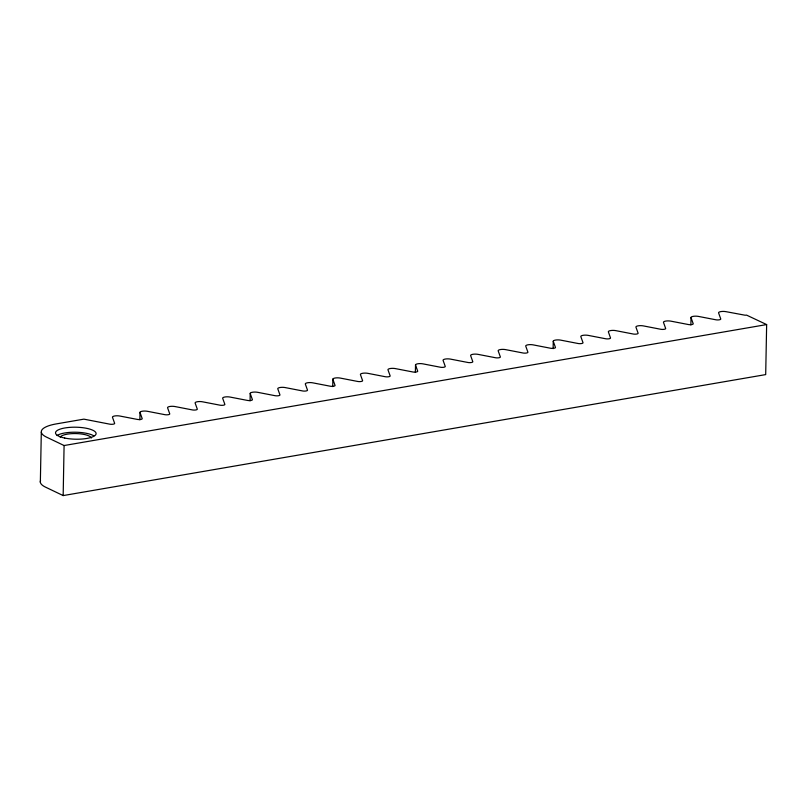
<?xml version="1.0" encoding="UTF-8"?>
<svg xmlns="http://www.w3.org/2000/svg" width="807" height="807" viewBox="0 0 807 807"><rect width="100%" height="100%" fill="white"/><g stroke="black" fill="none" stroke-linecap="round" stroke-linejoin="round"><path stroke-width="1.21" d="M40.35 482.253L41.308 432.229M63.168 495.579L64.086 445.535L46.453 437.091A32.734 9.684 1.1 0 1 56.339 423.897L83.888 419.146L109.702 424.149A3.278 0.968 1.1 0 0 113.151 424.189A3.278 0.968 1.1 0 0 114.634 423.302L112.486 417.31A4.913 1.453 1.1 0 1 114.715 415.968A4.913 1.453 1.1 0 1 119.87 416.039L137.261 419.398A3.278 0.968 1.1 0 0 140.7 419.448A3.278 0.968 1.1 0 0 142.183 418.551L140.035 412.569A4.913 1.453 1.1 0 1 142.264 411.227A4.913 1.453 1.1 0 1 147.429 411.298L164.81 414.657A3.278 0.968 1.1 0 0 168.249 414.697A3.278 0.968 1.1 0 0 169.732 413.809L167.584 407.817A4.913 1.453 1.1 0 1 169.813 406.486A4.913 1.453 1.1 0 1 174.978 406.546L192.359 409.916A3.278 0.968 1.1 0 0 195.798 409.956A3.278 0.968 1.1 0 0 197.291 409.068L195.133 403.076A4.913 1.453 1.1 0 1 197.362 401.735A4.913 1.453 1.1 0 1 202.527 401.805L219.907 405.164A3.278 0.968 1.1 0 0 223.347 405.215A3.278 0.968 1.1 0 0 224.84 404.317L222.682 398.335A4.913 1.453 1.1 0 1 224.911 396.994A4.913 1.453 1.1 0 1 230.076 397.064L247.456 400.423A3.278 0.968 1.1 0 0 250.896 400.464A3.278 0.968 1.1 0 0 252.389 399.576L250.231 393.594A4.913 1.453 1.1 0 1 252.47 392.252A4.913 1.453 1.1 0 1 257.625 392.313L275.005 395.682A3.278 0.968 1.1 0 0 278.455 395.723A3.278 0.968 1.1 0 0 279.938 394.835L277.79 388.843A4.913 1.453 1.1 0 1 280.019 387.511A4.913 1.453 1.1 0 1 285.174 387.572L302.564 390.941A3.278 0.968 1.1 0 0 306.004 390.981A3.278 0.968 1.1 0 0 307.487 390.084L305.339 384.102A4.913 1.453 1.1 0 1 307.568 382.76A4.913 1.453 1.1 0 1 312.733 382.831L330.113 386.19A3.278 0.968 1.1 0 0 333.553 386.24A3.278 0.968 1.1 0 0 335.036 385.343L332.887 379.361A4.913 1.453 1.1 0 1 335.117 378.019A4.913 1.453 1.1 0 1 340.282 378.08L357.662 381.449A3.278 0.968 1.1 0 0 361.102 381.489A3.278 0.968 1.1 0 0 362.585 380.601L360.436 374.609A4.913 1.453 1.1 0 1 362.666 373.278A4.913 1.453 1.1 0 1 367.831 373.338L385.211 376.708A3.278 0.968 1.1 0 0 388.651 376.748A3.278 0.968 1.1 0 0 390.144 375.86L387.985 369.868A4.913 1.453 1.1 0 1 390.215 368.527A4.913 1.453 1.1 0 1 395.38 368.597L412.76 371.956A3.278 0.968 1.1 0 0 416.2 372.007A3.278 0.968 1.1 0 0 417.693 371.109L415.534 365.127A4.913 1.453 1.1 0 1 417.774 363.786A4.913 1.453 1.1 0 1 422.929 363.856L440.309 367.215A3.278 0.968 1.1 0 0 443.759 367.256A3.278 0.968 1.1 0 0 445.242 366.368L443.083 360.376A4.913 1.453 1.1 0 1 445.323 359.044A4.913 1.453 1.1 0 1 450.477 359.105L467.868 362.474A3.278 0.968 1.1 0 0 471.308 362.514A3.278 0.968 1.1 0 0 472.791 361.627L470.642 355.635A4.913 1.453 1.1 0 1 472.872 354.293A4.913 1.453 1.1 0 1 478.026 354.364L495.417 357.723A3.278 0.968 1.1 0 0 498.857 357.773A3.278 0.968 1.1 0 0 500.34 356.876L498.191 350.894A4.913 1.453 1.1 0 1 500.421 349.552A4.913 1.453 1.1 0 1 505.586 349.623L522.966 352.982A3.278 0.968 1.1 0 0 526.406 353.022A3.278 0.968 1.1 0 0 527.889 352.134L525.74 346.142A4.913 1.453 1.1 0 1 527.97 344.811A4.913 1.453 1.1 0 1 533.134 344.871L550.515 348.241A3.278 0.968 1.1 0 0 553.955 348.281A3.278 0.968 1.1 0 0 555.448 347.393L553.289 341.401A4.913 1.453 1.1 0 1 555.519 340.07A4.913 1.453 1.1 0 1 560.683 340.13L578.064 343.5A3.278 0.968 1.1 0 0 581.504 343.54A3.278 0.968 1.1 0 0 582.997 342.642L580.838 336.66A4.913 1.453 1.1 0 1 583.068 335.319A4.913 1.453 1.1 0 1 588.232 335.389L605.613 338.748A3.278 0.968 1.1 0 0 610.556 338.062L608.387 331.919A4.913 1.453 1.1 0 1 610.627 330.577A4.913 1.453 1.1 0 1 615.781 330.638L633.172 334.007A3.278 0.968 1.1 0 0 636.612 334.048A3.278 0.968 1.1 0 0 638.095 333.16L635.946 327.168A4.913 1.453 1.1 0 1 638.176 325.836A4.913 1.453 1.1 0 1 643.33 325.897L660.721 329.266A3.278 0.968 1.1 0 0 664.161 329.306A3.278 0.968 1.1 0 0 665.644 328.419L663.495 322.427A4.913 1.453 1.1 0 1 665.725 321.085A4.913 1.453 1.1 0 1 670.889 321.156L688.27 324.515A3.278 0.968 1.1 0 0 691.71 324.565A3.278 0.968 1.1 0 0 693.193 323.668L691.044 317.686A4.913 1.453 1.1 0 1 693.274 316.344A4.913 1.453 1.1 0 1 698.438 316.415L715.819 319.774A3.268 0.968 1.1 0 0 719.259 319.814A3.268 0.968 1.1 0 0 720.742 318.926L718.593 312.934A4.913 1.453 1.1 0 1 720.822 311.603A4.913 1.453 1.1 0 1 725.987 311.663L744.962 315.194A3.278 0.968 1.1 0 0 746.566 315.113L766.65 324.575L765.692 374.599L63.168 495.579L45.495 487.125A32.734 9.684 1.1 0 1 40.582 480.579M139.873 419.822L140.015 412.316M250.069 400.847L250.22 393.342M332.726 386.614L332.867 379.108M415.373 372.38L415.524 364.875M553.128 348.664L553.269 341.159M690.883 324.939L691.024 317.433M64.086 445.535L766.65 324.575M60.202 437.202A15.716 4.65 1.1 0 1 76.191 433.581A15.716 4.65 1.1 0 1 91.342 438.019M57.025 435.548A20.296 6.002 1.1 0 1 75.001 432.209A20.296 6.002 1.1 0 1 93.794 435.81M64.752 438.05A20.296 6.002 1.1 0 0 96.073 433.884A20.296 6.002 1.1 0 0 66.588 427.7A20.296 6.002 1.1 0 0 64.752 438.05"/></g></svg>
